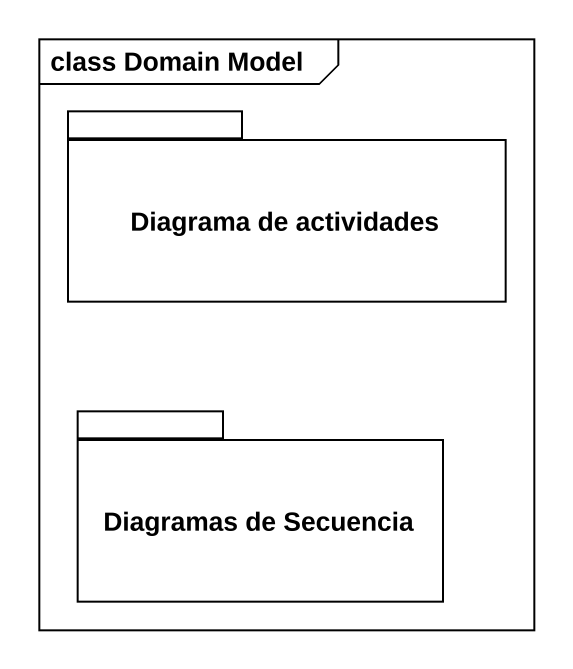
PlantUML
@startuml
mainframe class Domain Model
package "Diagrama de actividades" as Diagrama_de_actividades {
}
package "Diagramas de Secuencia" as Diagramas_de_Secuencia {
}
@enduml
